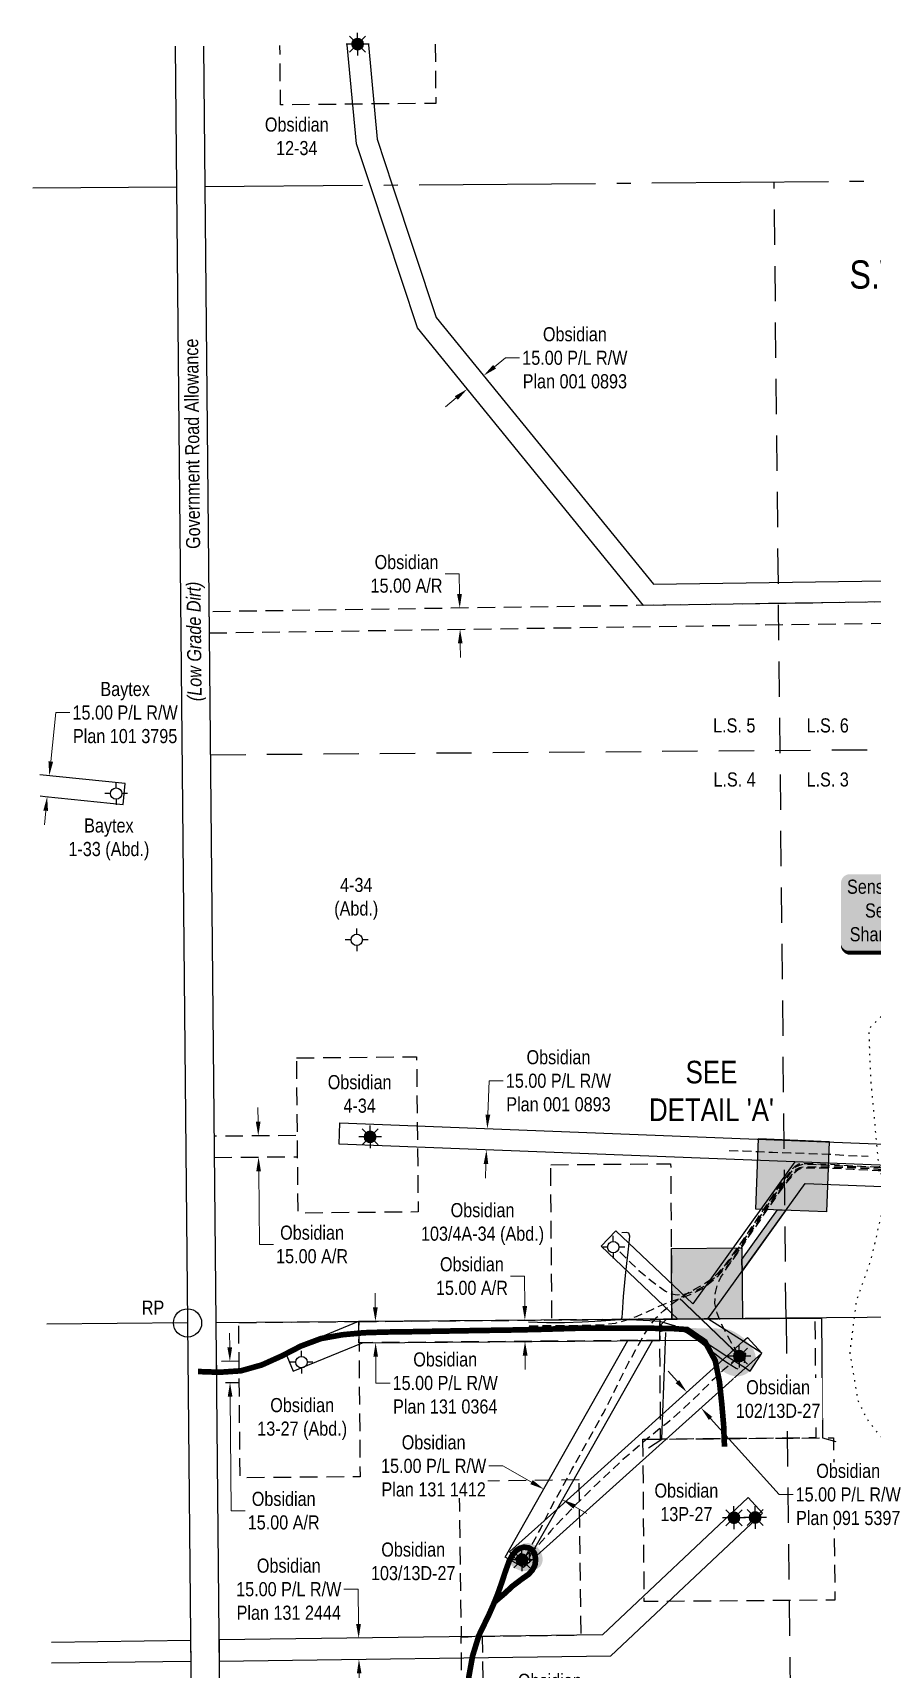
# Model space of a CAD drawing. Extents: x 563634 to 568935, y 5734155 to 5737886.
# Drawn here: x 563634 to 564229, y 5736724 to 5737883 of the extents above; entities that cross this region are included whole.
import ezdxf
from ezdxf.enums import TextEntityAlignment as Align

# ---------------------------------------------------------------- set-up
doc = ezdxf.new("R2010")
doc.units = 0
doc.header["$LTSCALE"] = 5
doc.header["$PDMODE"] = 34
doc.header["$PDSIZE"] = 0.03
for name, pattern in [('foc-ACCESSROAD', [3.75, 2.5, -1.25]), ('foc-LSD', [8, 5, -3]), ('foc-QUARTERLINE', [33, 25, -3, 2, -3]), ('foc-TOPO', [1, 0.2, -0.8]), ('UG_PIPE', [1.875, 1.25, -0.625])]:
    doc.linetypes.add(name, pattern=pattern)
doc.layers.get('Defpoints').update_dxf_attribs({"color": 9})
for name, color, linetype in [('35', 37, 'Continuous'), ('AS-CABLE', 224, 'foc-CABLE'), ('AS-FENCE', 48, 'foc-FENCE'), ('AS-PIPE-UG', 44, 'UG_PIPE'), ('AS-ROADS', 254, 'Continuous'), ('AS-WILDLIFE-BLOCK', 131, 'Continuous'), ('C-AR', 13, 'foc-ACCESSROAD'), ('C-RW', 13, 'Continuous'), ('C-SYMBOL', 7, 'Continuous'), ('C-WS', 13, 'foc-ACCESSROAD'), ('C-WS-S', 13, 'Continuous'), ('DETAIL-T', 7, 'Continuous'), ('F-RW', 190, 'Continuous'), ('F-WS-S', 190, 'Continuous'), ('L-QSEC', 8, 'foc-QUARTERLINE'), ('L-ROAD-T', 7, 'Continuous'), ('L-SEC', 7, 'Continuous'), ('L-SECTION-LSD', 7, 'foc-LSD'), ('P-TEMP-H', 41, 'Continuous'), ('P-TEMP_ACCESS ROAD', 46, 'Continuous'), ('P-TEMP_WORKSPACE', 46, 'Continuous'), ('T-LOW-AREA', 48, 'foc-TOPO')]:
    doc.layers.add(name, color=color, linetype=linetype)
for name, color, linetype, lineweight in [('AS-GENERAL', 48, 'Continuous', 18), ('C-AR-T', 13, 'Continuous', 9), ('C-RW-T', 13, 'Continuous', 9), ('C-WS-T', 13, 'Continuous', 9), ('F-WS-T', 190, 'Continuous', 9), ('T-TEXT', 48, 'Continuous', 18)]:
    doc.layers.add(name, color=color, linetype=linetype, lineweight=lineweight)
doc.styles.add('100L', font='ARIALN.TTF', dxfattribs={"height": 11})
doc.styles.add('175L', font='ARIALN.TTF', dxfattribs={"height": 20})
doc.styles.add('80', font='ARIALN.TTF', dxfattribs={"height": 10})
doc.styles.add('80CG', font='ARIALN.TTF', dxfattribs={"height": 10})
doc.styles.add('80L', font='ARIALN.TTF', dxfattribs={"height": 10})
doc.styles.add('80LS', font='ARIALNI.TTF', dxfattribs={"height": 10})
doc.styles.add('foc-LtypeFont', font='ARIALN.TTF', dxfattribs={"height": 7.35})
doc.linetypes.add('foc-CABLE', pattern='A,2,-1,["C",foc-LtypeFont,S=0.2,R=0,X=-0.625,Y=-0.75],-1.24,8', length=12.24)
doc.linetypes.add('foc-FENCE', pattern='A,10,-1,["X",foc-LtypeFont,S=0.2,R=0,X=-0.625,Y=-0.75],-1.24', length=12.24)
doc.dimstyles.new('Compass 5 000', dxfattribs={"dimscale": 5, "dimtxt": 9, "dimasz": 2, "dimexe": 0.2, "dimexo": 0.0625, "dimgap": 0.5, "dimtad": 0, "dimtih": 1, "dimtoh": 1, "dimzin": 0, "dimdsep": 46, "dimtxsty": '80CG', "dimcen": 0.1, "dimse1": 1, "dimse2": 1, "dimclrd": 256, "dimclrt": 256, "dimaunit": 1, "dimadec": 4, "dimazin": 0, "dimtfac": 0.06, "dimtofl": 0, "dimtmove": 0, "dimatfit": 1, "dimfxl": 0.2, "dimtolj": 1, "dimtzin": 0, "dimlwd": -1, "dimarcsym": 0})

# ---------------------------------------------------------------- blocks, each defined once
blk = doc.blocks.new('GABD')
for p, q in [((-0.81, 0), (-1.62, 0)), ((0, 0.81), (0, 1.62)), ((1.62, 0), (0.81, 0)), ((0, -0.81), (0, -1.62))]:
    blk.add_line(p, q)
blk.add_circle((0, 0), 0.8)
blk = doc.blocks.new('GAS')
h = blk.add_hatch(color=255)
h.dxf.hatch_style = 1
edge = h.paths.add_edge_path()
edge.add_arc((0, 0), 0.9, 0, 360)
for p, q in [((-0.81, 0), (-1.62, 0)), ((-0.57, 0.57), (-1.14, 1.14)), ((0, 0.81), (0, 1.62)), ((0.57, 0.57), (1.14, 1.14)), ((1.62, 0), (0.81, 0)), ((-0.57, -0.57), (-1.14, -1.14)), ((0, -0.81), (0, -1.62)), ((1.14, -1.14), (0.57, -0.57))]:
    blk.add_line(p, q)
blk.add_circle((0, 0), 0.8)
blk = doc.blocks.new('*D386')
at = {"layer": 'C-RW-T', "transparency": 16777216}
for p, q in [((563956.7, 5737116.6), (563957.6, 5737140.5)), ((563957.6, 5737140.5), (563967.6, 5737140.5)), ((563955.3, 5737081.6), (563955, 5737071.6))]:
    blk.add_line(p, q, dxfattribs=at)
for points in [[(563955, 5737116.6), (563958.4, 5737116.5), (563956.3, 5737106.6)], [(563953.7, 5737081.7), (563957, 5737081.5), (563955.7, 5737091.6)]]:
    blk.add_solid(points, dxfattribs=at)
at = {"layer": 'Defpoints', "color": 0, "transparency": 16777216}
for p in [(563956.3, 5737106.6), (564019, 5737104.1), (564018.4, 5737089.2)]:
    blk.add_point(p, dxfattribs=at)
at = {"layer": 'C-RW-T', "transparency": 16777216, "insert": (564006.7, 5737140.5), "char_height": 10, "attachment_point": 5, "style": '80CG'}
blk.add_mtext('\\A1;Obsidian\\P15.00 P/L R/W\\PPlan 001 0893', dxfattribs=at)
blk = doc.blocks.new('*D389')
at = {"layer": 'C-RW-T', "transparency": 16777216}
for p, q in [((563877, 5736980.2), (563876.9, 5736990.2)), ((563877.3, 5736945.1), (563877.4, 5736926.5)), ((563877.4, 5736926.5), (563887.4, 5736926.5))]:
    blk.add_line(p, q, dxfattribs=at)
for points in [[(563878.7, 5736980.2), (563875.3, 5736980.1), (563877.1, 5736970.2)], [(563878.9, 5736945.2), (563875.6, 5736945.1), (563877.2, 5736955.1)]]:
    blk.add_solid(points, dxfattribs=at)
at = {"layer": 'Defpoints', "color": 0, "transparency": 16777216}
for p in [(563939.8, 5736970.6), (563877.2, 5736955.1), (563939.9, 5736955.6)]:
    blk.add_point(p, dxfattribs=at)
at = {"layer": 'C-RW-T', "transparency": 16777216, "insert": (563926.5, 5736926.5), "char_height": 10, "attachment_point": 5, "style": '80CG'}
blk.add_mtext('\\A1;Obsidian\\P15.00 P/L R/W\\PPlan 131 0364', dxfattribs=at)
blk = doc.blocks.new('*D390')
at = {"layer": 'C-RW-T', "transparency": 16777216}
for p, q in [((563967.4, 5736867.8), (563957.4, 5736867.8)), ((563987.6, 5736856.3), (563967.4, 5736867.8)), ((564018.1, 5736839.1), (564026.8, 5736834.1))]:
    blk.add_line(p, q, dxfattribs=at)
for points in [[(563988.5, 5736857.8), (563986.8, 5736854.9), (563996.3, 5736851.4)], [(564019, 5736840.5), (564017.3, 5736837.6), (564009.4, 5736844)]]:
    blk.add_solid(points, dxfattribs=at)
at = {"layer": 'Defpoints', "color": 0, "transparency": 16777216}
for p in [(564039.7, 5736928), (564052.8, 5736920.6), (563996.3, 5736851.4)]:
    blk.add_point(p, dxfattribs=at)
at = {"layer": 'C-RW-T', "transparency": 16777216, "insert": (563918.3, 5736867.8), "char_height": 10, "attachment_point": 5, "style": '80CG', "bg_fill": 3, "box_fill_scale": 1.1, "bg_fill_color": 256, "bg_fill_true_color": 13158600, "bg_fill_transparency": 0}
blk.add_mtext('\\A1;Obsidian\\P15.00 P/L R/W\\PPlan 131 1412', dxfattribs=at)
blk = doc.blocks.new('*D391')
at = {"layer": 'C-RW-T', "transparency": 16777216}
for p, q in [((564090.9, 5736927.5), (564084.3, 5736935)), ((564114.4, 5736901.5), (564162.9, 5736847.6)), ((564162.9, 5736847.6), (564172.9, 5736847.6))]:
    blk.add_line(p, q, dxfattribs=at)
for points in [[(564092.2, 5736928.6), (564089.7, 5736926.4), (564097.6, 5736920.1)], [(564115.6, 5736902.6), (564113.2, 5736900.4), (564107.7, 5736908.9)]]:
    blk.add_solid(points, dxfattribs=at)
at = {"layer": 'Defpoints', "color": 0, "transparency": 16777216}
for p in [(564112.8, 5736933.8), (564122.9, 5736922.6), (564107.7, 5736908.9)]:
    blk.add_point(p, dxfattribs=at)
at = {"layer": 'C-RW-T', "transparency": 16777216, "insert": (564211.9, 5736847.6), "char_height": 10, "attachment_point": 5, "style": '80CG', "bg_fill": 3, "box_fill_scale": 1.1, "bg_fill_color": 256, "bg_fill_true_color": 13158600, "bg_fill_transparency": 0}
blk.add_mtext('\\A1;Obsidian\\P15.00 P/L R/W\\PPlan 091 5397', dxfattribs=at)
blk = doc.blocks.new('*D392')
at = {"layer": 'C-RW-T', "transparency": 16777216}
for p, q in [((563864.8, 5736780.5), (563854.8, 5736780.5)), ((563865.1, 5736755.9), (563864.8, 5736780.5)), ((563865.5, 5736720.9), (563865.7, 5736710.9))]:
    blk.add_line(p, q, dxfattribs=at)
for points in [[(563866.8, 5736756), (563863.4, 5736755.9), (563865.2, 5736745.9)], [(563867.2, 5736721), (563863.9, 5736720.9), (563865.4, 5736730.9)]]:
    blk.add_solid(points, dxfattribs=at)
at = {"layer": 'Defpoints', "color": 0, "transparency": 16777216}
for p in [(563820.1, 5736745.3), (563865.2, 5736745.9), (563820.3, 5736730.4)]:
    blk.add_point(p, dxfattribs=at)
at = {"layer": 'C-RW-T', "transparency": 16777216, "insert": (563815.7, 5736780.5), "char_height": 10, "attachment_point": 5, "style": '80CG'}
blk.add_mtext('\\A1;Obsidian\\P15.00 P/L R/W\\PPlan 131 2444', dxfattribs=at)
blk = doc.blocks.new('*D399')
at = {"layer": 'C-AR-T', "transparency": 16777216}
for p, q in [((563928.3, 5736706.7), (563918.3, 5736706.6)), ((563963.3, 5736707.2), (563973.3, 5736707.3))]:
    blk.add_line(p, q, dxfattribs=at)
for points in [[(563963.3, 5736708.8), (563963.3, 5736705.5), (563953.3, 5736707)], [(563928.3, 5736708.4), (563928.3, 5736705), (563938.3, 5736706.8)]]:
    blk.add_solid(points, dxfattribs=at)
at = {"layer": 'Defpoints', "color": 0, "transparency": 16777216}
for p in [(563938.2, 5736712.1), (563953.2, 5736712.3), (563953.3, 5736707)]:
    blk.add_point(p, dxfattribs=at)
at = {"layer": 'C-AR-T', "transparency": 16777216, "insert": (564000.6, 5736707.3), "char_height": 10, "attachment_point": 5, "style": '80CG'}
blk.add_mtext('\\A1;Obsidian\\P15.00 A/R', dxfattribs=at)
blk = doc.blocks.new('*D400')
at = {"layer": 'C-AR-T', "transparency": 16777216}
for p, q in [((563982.7, 5737002.2), (563972.7, 5737002.2)), ((563982.8, 5736981), (563982.7, 5737002.2)), ((563983.1, 5736946), (563983.2, 5736936))]:
    blk.add_line(p, q, dxfattribs=at)
for points in [[(563984.5, 5736981), (563981.2, 5736981), (563982.9, 5736971)], [(563984.8, 5736946), (563981.4, 5736946), (563983, 5736956)]]:
    blk.add_solid(points, dxfattribs=at)
at = {"layer": 'Defpoints', "color": 0, "transparency": 16777216}
for p in [(563949, 5736970.7), (563982.9, 5736971), (563949.1, 5736955.7)]:
    blk.add_point(p, dxfattribs=at)
at = {"layer": 'C-AR-T', "transparency": 16777216, "insert": (563945.4, 5737002.2), "char_height": 10, "attachment_point": 5, "style": '80CG'}
blk.add_mtext('\\A1;Obsidian\\P15.00 A/R', dxfattribs=at)
blk = doc.blocks.new('*D401')
at = {"layer": 'C-AR-T', "transparency": 16777216}
for p, q in [((563773.9, 5736951.9), (563773.8, 5736961.9)), ((563774.2, 5736916.9), (563774.8, 5736836.1)), ((563774.8, 5736836.1), (563784.8, 5736836.1))]:
    blk.add_line(p, q, dxfattribs=at)
for points in [[(563775.6, 5736951.9), (563772.2, 5736951.9), (563774, 5736941.9)], [(563775.8, 5736916.9), (563772.5, 5736916.9), (563774.1, 5736926.9)]]:
    blk.add_solid(points, dxfattribs=at)
at = {"layer": 'Defpoints', "color": 0, "transparency": 16777216}
for p in [(563774, 5736941.9), (563775.6, 5736941.9), (563775.8, 5736926.9)]:
    blk.add_point(p, dxfattribs=at)
at = {"layer": 'C-AR-T', "transparency": 16777216, "insert": (563812.1, 5736836.1), "char_height": 10, "attachment_point": 5, "style": '80CG'}
blk.add_mtext('\\A1;Obsidian\\P15.00 A/R', dxfattribs=at)
blk = doc.blocks.new('*D403')
at = {"layer": 'C-AR-T', "transparency": 16777216}
for p, q in [((563794, 5737111.5), (563793.9, 5737121.5)), ((563794.4, 5737076.5), (563794.9, 5737024.6)), ((563794.9, 5737024.6), (563804.9, 5737024.6))]:
    blk.add_line(p, q, dxfattribs=at)
for points in [[(563795.7, 5737111.5), (563792.4, 5737111.5), (563794.1, 5737101.5)], [(563796, 5737076.5), (563792.7, 5737076.5), (563794.3, 5737086.5)]]:
    blk.add_solid(points, dxfattribs=at)
at = {"layer": 'Defpoints', "color": 0, "transparency": 16777216}
for p in [(563789.8, 5737101.5), (563790, 5737086.5), (563794.3, 5737086.5)]:
    blk.add_point(p, dxfattribs=at)
at = {"layer": 'C-AR-T', "transparency": 16777216, "insert": (563832.2, 5737024.6), "char_height": 10, "attachment_point": 5, "style": '80CG'}
blk.add_mtext('\\A1;Obsidian\\P15.00 A/R', dxfattribs=at)
blk = doc.blocks.new('*D404')
at = {"layer": 'C-AR-T', "transparency": 16777216}
for p, q in [((563936.4, 5737499.4), (563926.4, 5737499.4)), ((563936.6, 5737485.2), (563936.4, 5737499.4)), ((563937.1, 5737450.2), (563937.3, 5737440.2))]:
    blk.add_line(p, q, dxfattribs=at)
for points in [[(563938.3, 5737485.2), (563934.9, 5737485.2), (563936.8, 5737475.2)], [(563938.8, 5737450.2), (563935.5, 5737450.2), (563937, 5737460.2)]]:
    blk.add_solid(points, dxfattribs=at)
at = {"layer": 'Defpoints', "color": 0, "transparency": 16777216}
for p in [(563920.5, 5737475), (563936.8, 5737475.2), (563920.8, 5737460)]:
    blk.add_point(p, dxfattribs=at)
at = {"layer": 'C-AR-T', "transparency": 16777216, "insert": (563899.1, 5737499.4), "char_height": 10, "attachment_point": 5, "style": '80CG'}
blk.add_mtext('\\A1;Obsidian\\P15.00 A/R', dxfattribs=at)
blk = doc.blocks.new('RP')
at = {"layer": '35', "color": 3}
blk.add_circle((0, 0), 10, dxfattribs=at)
at = {"layer": '35', "color": 3, "style": '80'}
blk.add_attdef('RP_001', (-32.4, 5.8), '', height=10, dxfattribs=at)
blk = doc.blocks.new('*D444')
at = {"layer": 'Defpoints', "color": 0, "transparency": 16777216}
for p in [(563646.1, 5737356.6), (563659.7, 5737355.2), (563658.2, 5737340.3)]:
    blk.add_point(p, dxfattribs=at)
at = {"layer": 'F-WS-T', "transparency": 16777216}
for p, q in [((563647.1, 5737366.5), (563650.7, 5737401.2)), ((563650.7, 5737401.2), (563660.7, 5737401.2)), ((563643.6, 5737331.7), (563642.6, 5737321.8))]:
    blk.add_line(p, q, dxfattribs=at)
for points in [[(563645.5, 5737366.7), (563648.8, 5737366.4), (563646.1, 5737356.6)], [(563641.9, 5737331.9), (563645.2, 5737331.6), (563644.6, 5737341.7)]]:
    blk.add_solid(points, dxfattribs=at)
at = {"layer": 'F-WS-T', "transparency": 16777216, "insert": (563699.8, 5737401.2), "char_height": 10, "attachment_point": 5, "style": '80CG'}
blk.add_mtext('\\A1;Baytex\\P15.00 P/L R/W\\PPlan 101 3795', dxfattribs=at)
blk = doc.blocks.new('*U454')
h = blk.add_hatch(color=255)
edge = h.paths.add_edge_path()
edge.add_line((-71.5, -28.5), (71.5, -28.5))
edge.add_arc((71.5, -22.5), 6, 270, 360)
edge.add_line((77.5, -22.5), (77.5, 21))
edge.add_arc((71.5, 21), 6, 0, 90)
edge.add_line((71.5, 27), (-71.5, 27))
edge.add_arc((-71.5, 21), 6, 90, 180)
edge.add_line((-77.5, 21), (-77.5, -22.5))
edge.add_arc((-71.5, -22.5), 6, 180, 270)
at = {"color": 131, "flags": 128}
blk.add_lwpolyline([(-71.5, -28.5, 3, 3, 0), (71.5, -28.5, 3, 3, 0.414214), (77.5, -22.5, 3, 3, 0), (77.5, 21, 3, 0, 0.414214), (71.5, 27, 0, 0, 0), (-71.5, 27, 0, 0, 0.414214), (-77.5, 21, 0, 0, 0), (-77.5, -22.5, 0, 3, 0.414214)], format="xyseb", close=True, dxfattribs=at)
at = {"color": 131, "style": '80'}
blk.add_attdef('ENTER_TEXT_001', (-36, -5), '', height=10, dxfattribs=at)
blk = doc.blocks.new('*D455')
at = {"layer": 'C-RW-T', "transparency": 16777216}
for p, q in [((563961.5, 5737646.1), (563969.2, 5737652.4)), ((563969.2, 5737652.4), (563979.2, 5737652.4)), ((563934.3, 5737624), (563926.6, 5737617.7))]:
    blk.add_line(p, q, dxfattribs=at)
for points in [[(563960.4, 5737647.4), (563962.5, 5737644.8), (563953.7, 5737639.8)], [(563933.3, 5737625.3), (563935.4, 5737622.7), (563942.1, 5737630.3)]]:
    blk.add_solid(points, dxfattribs=at)
at = {"layer": 'Defpoints', "color": 0, "transparency": 16777216}
for p in [(563953.7, 5737639.8), (563946.2, 5737625.3), (563957.8, 5737634.8)]:
    blk.add_point(p, dxfattribs=at)
at = {"layer": 'C-RW-T', "transparency": 16777216, "insert": (564018.3, 5737652.4), "char_height": 10, "attachment_point": 5, "style": '80CG'}
blk.add_mtext('\\A1;Obsidian\\P15.00 P/L R/W\\PPlan 001 0893', dxfattribs=at)

msp = doc.modelspace()

# ---------------------------------------------------------------- hatches: boundary and pattern name
at = {"layer": 'AS-GENERAL'}
h = msp.add_hatch(color=256, dxfattribs=at)
h.dxf.hatch_style = 1
h.paths.add_polyline_path([(564078.071, 5736967.622), (564078.262, 5736962.726), (564080.465, 5736962.819), (564080.247, 5736967.698)])
at = {"layer": 'AS-ROADS'}
h = msp.add_hatch(color=256, dxfattribs=at)
h.dxf.hatch_style = 1
h.paths.add_polyline_path([(564121.931, 5736935.622), (564125.075, 5736933.677), (564128.387, 5736932.072), (564131.632, 5736931.296), (564134.533, 5736931.233), (564136.92, 5736931.846), (564139.267, 5736932.731), (564141.866, 5736934.585), (564144.147, 5736936.588), (564145.562, 5736938.683), (564146.284, 5736941.263), (564146.533, 5736944.017), (564146.014, 5736947.148), (564144.763, 5736950.293), (564142.553, 5736953.416), (564139.989, 5736955.981), (564137.623, 5736958.47), (564134.689, 5736960.669), (564131.362, 5736962.725), (564128.156, 5736964.157), (564125.086, 5736964.813), (564121.46, 5736965.047), (564117.612, 5736965.195), (564112.637, 5736965.321), (564106.896, 5736965.312), (564102.05, 5736965.423), (564099.931, 5736965.265), (564099.946, 5736965.212), (564103.106, 5736963.27), (564106.277, 5736961.295), (564109.187, 5736958.952), (564112.015, 5736956.105), (564114.425, 5736953.458), (564116.348, 5736950.109), (564117.995, 5736946.562), (564119.314, 5736942.94), (564120.577, 5736939.18), (564121.207, 5736936.899)])
h = msp.add_hatch(color=256, dxfattribs=at)
h.dxf.hatch_style = 1
h.paths.add_polyline_path([(563972.756, 5736798.102), (563975.084, 5736795.712), (563977.465, 5736794.627), (563980.701, 5736793.33), (563982.952, 5736793.351), (563984.682, 5736793.663), (563989.513, 5736794.363), (563991.836, 5736795.15), (563993.828, 5736796.623), (563994.997, 5736798.727), (563995.605, 5736801.145), (563995.308, 5736803.921), (563994.192, 5736807.271), (563991.875, 5736810.181), (563988.867, 5736812.265), (563985.518, 5736813.235), (563982.23, 5736812.971), (563978.77, 5736811.594), (563975.783, 5736809.566), (563973.297, 5736806.539), (563971.723, 5736803.604), (563971.991, 5736800.753)])
at = {"layer": 'P-TEMP-H'}
h = msp.add_hatch(color=256, dxfattribs=at)
h.dxf.hatch_style = 1
h.paths.add_polyline_path([(564148.478, 5737099.612), (564198.416, 5737097.635), (564196.44, 5737047.697), (564146.502, 5737049.674)])
h = msp.add_hatch(color=256, dxfattribs=at)
h.dxf.hatch_style = 1
h.paths.add_polyline_path([(564136.678, 5737014.099), (564161.839, 5737049.067), (564167.826, 5737048.83), (564136.745, 5737005.636)])
h = msp.add_hatch(color=256, dxfattribs=at)
h.dxf.hatch_style = 1
h.paths.add_polyline_path([(564086.638, 5737021.794), (564136.614, 5737022.192), (564137.012, 5736972.216), (564087.036, 5736971.818)])

# ---------------------------------------------------------------- linework, layer by layer
at = {"layer": 'AS-CABLE', "flags": 128}
msp.add_lwpolyline([(563985.427, 5736969.777), (563998.187, 5736969.496), (564010.988, 5736969.46), (564023.532, 5736969.793), (564036.883, 5736970.541), (564046.958, 5736971.16), (564051.141, 5736971.522), (564051.828, 5736973.068), (564051.986, 5736976.001), (564052.794, 5736987.761), (564054.225, 5737002.714), (564055.117, 5737011.1), (564055.983, 5737019.137), (564056.66, 5737025.723), (564057.215, 5737030.4), (564056.649, 5737032.727), (564054.702, 5737033.04), (564051.586, 5737032.948)], dxfattribs=at)
at = {"layer": 'AS-FENCE', "flags": 128}
msp.add_lwpolyline([(564138.523, 5736940.779), (564139.281, 5736947.479), (564132.612, 5736948.129), (564131.877, 5736941.441)], dxfattribs=at)
at = {"layer": 'AS-PIPE-UG', "flags": 128}
for points in [[(564127.697, 5737091.187), (564137.562, 5737090.88), (564147.587, 5737090.477), (564158.325, 5737089.915), (564171.266, 5737089.551), (564184.258, 5737089.099), (564198.162, 5737088.559), (564212.118, 5737087.672), (564226.116, 5737087.071)], [(563985.963, 5736966.989), (563998.36, 5736967.229), (564011.107, 5736967.3), (564023.928, 5736967.397), (564036.98, 5736967.739), (564046.998, 5736968.9), (564055.059, 5736971.183), (564061.882, 5736973.71), (564069.405, 5736976.92), (564077.423, 5736980.701), (564085.618, 5736984.15), (564092.681, 5736986.306), (564100.574, 5736989.477), (564109.733, 5736994.131), (564120.08, 5737002.687), (564128.657, 5737012.277), (564136.24, 5737023.321), (564143.7, 5737034.34), (564151.391, 5737045.803), (564158.996, 5737056.819), (564166.76, 5737067.536), (564175.391, 5737077.926), (564177.601, 5737079.092), (564180.164, 5737079.556), (564185.589, 5737079.65), (564198.311, 5737079.585), (564215.446, 5737079.08), (564233.043, 5737077.933), (564246.809, 5737077.369), (564260.625, 5737076.785), (564275.746, 5737075.975), (564291.362, 5737075.474), (564306.897, 5737075.024), (564321.484, 5737074.184), (564336.692, 5737074.088), (564351.685, 5737073.285), (564366.869, 5737072.949), (564384.396, 5737072.344), (564399.139, 5737071.684), (564409.756, 5737071.391)], [(564050.099, 5737019.429), (564051.714, 5737017.86), (564057.979, 5737011.683), (564063.736, 5737006.254), (564072.828, 5736998.707), (564082.61, 5736991.508), (564086.733, 5736989.741), (564090.81, 5736989.022), (564094.968, 5736989.264), (564099.566, 5736990.289), (564104.185, 5736992.146), (564109.386, 5736994.784), (564119.597, 5737003.235), (564125.023, 5737009.576), (564127.871, 5737013.091), (564135.556, 5737023.884), (564142.904, 5737034.8), (564150.674, 5737046.244), (564158.316, 5737057.346), (564165.841, 5737068.094), (564173.216, 5737077.937), (564174.902, 5737079.592), (564177.295, 5737080.894), (564180.505, 5737081.48), (564185.808, 5737081.453), (564198.189, 5737080.868), (564215.553, 5737079.904), (564233.108, 5737079.047), (564246.714, 5737078.825), (564260.851, 5737077.88), (564275.876, 5737077.141), (564291.346, 5737076.624), (564306.923, 5737076.188), (564321.537, 5737075.586), (564336.843, 5737075.23), (564351.728, 5737074.715), (564366.868, 5737074.319), (564384.277, 5737073.896), (564399.032, 5737073.343), (564409.672, 5737072.843)], [(564134.278, 5736946.442), (564129.967, 5736953.773), (564126.703, 5736959.791), (564123.471, 5736965.594), (564120.66, 5736971.646), (564118.991, 5736976.081), (564117.497, 5736982.939), (564117.847, 5736990.652), (564119.559, 5736996.664), (564121.715, 5737001.409), (564126.192, 5737008.298), (564129.035, 5737012.052), (564136.715, 5737022.999), (564144.187, 5737033.991), (564151.946, 5737045.371), (564159.609, 5737056.462), (564167.164, 5737067.2), (564174.921, 5737076.292), (564176.544, 5737077.719), (564178.351, 5737078.497), (564180.232, 5737078.777), (564185.593, 5737078.984), (564198.012, 5737078.872), (564215.35, 5737078.047), (564233.076, 5737077.125), (564246.731, 5737076.492), (564260.686, 5737075.934), (564275.84, 5737075.203), (564291.517, 5737074.649), (564306.966, 5737074.214), (564321.447, 5737073.43), (564336.705, 5737073.186), (564351.547, 5737072.334), (564366.886, 5737072.119), (564384.383, 5737071.653), (564399.419, 5737070.936), (564409.853, 5737070.458)]]:
    msp.add_lwpolyline(points, dxfattribs=at)
at = {"layer": 'AS-PIPE-UG', "color": 240, "const_width": 1, "flags": 128}
msp.add_lwpolyline([(564092.681, 5736986.306), (564134.278, 5736946.442)], dxfattribs=at)
at = {"layer": 'AS-ROADS', "const_width": 3.998, "flags": 128}
for points in [[(564124.269, 5736881.509), (564123.688, 5736896.569), (564122.317, 5736912.236), (564120.717, 5736927.35), (564117.713, 5736942.358), (564110.462, 5736955.807), (564097.983, 5736964.355), (564088.915, 5736965.004), (564073.522, 5736965.279), (564024.103, 5736965.411), (564008.837, 5736964.96), (563993.723, 5736964.519), (563978.426, 5736964.148), (563962.843, 5736963.905), (563947.332, 5736963.669), (563931.569, 5736963.401), (563915.918, 5736963.117), (563900.111, 5736962.836), (563884.322, 5736962.626), (563868.852, 5736962.134), (563853.659, 5736960.714), (563838.504, 5736958.009), (563824.221, 5736952.664), (563810.858, 5736945.754), (563796.62, 5736939.345), (563781.836, 5736935.19), (563766.577, 5736934.138), (563751.367, 5736934.674)], [(563961.012, 5736771.113), (563968.669, 5736777.609), (563974.031, 5736782.633), (563980.263, 5736787.382), (563985.343, 5736790.978), (563987.882, 5736793.643), (563989.778, 5736796.899), (563990.196, 5736798.404), (563990.526, 5736801.953), (563989.718, 5736805.982), (563987.897, 5736808.512), (563985.849, 5736809.786), (563982.193, 5736810.319), (563979.12, 5736809.435), (563976.733, 5736807.843), (563974.19, 5736804.915), (563971.811, 5736800.528), (563969.108, 5736793.027), (563966.368, 5736784.783), (563963.566, 5736776.819), (563960.656, 5736769.699), (563957.202, 5736761.919)], [(563910.956, 5736659.567), (563925.635, 5736662.123), (563936.96, 5736672.689), (563940.873, 5736687.322), (563942.021, 5736702.922), (563943.164, 5736718.226), (563945.881, 5736733.311), (563950.416, 5736747.958), (563957.309, 5736762.181)]]:
    msp.add_lwpolyline(points, dxfattribs=at)
at = {"layer": 'C-AR', "flags": 128}
for points in [[(563759.391, 5737457.632), (564828.084, 5737473.119), (564827.918, 5737488.111), (563759.277, 5737472.625)], [(563762.991, 5737086.223), (563821.961, 5737086.794), (563821.816, 5737101.787), (563762.845, 5737101.215)], [(563865.295, 5736970.053), (564078.38, 5736971.749), (564078.5, 5736956.757), (563865.414, 5736955.06)], [(563780.555, 5736941.95), (563764.39, 5736941.821), (563764.535, 5736926.828), (563780.674, 5736926.957)], [(563938.824, 5736667.025), (563937.782, 5736746.874), (563952.774, 5736747.069), (563953.818, 5736667.071)]]:
    msp.add_lwpolyline(points, close=True, dxfattribs=at)
at = {"layer": 'C-RW', "flags": 128}
for points in [[(563872.075, 5737874.102), (563878.39, 5737807.125), (563889.256, 5737774.298), (563920.144, 5737680.987), (564073.915, 5737492.179), (564565.719, 5737499.306), (564827.701, 5737503.102), (564867.421, 5737503.014), (564899.302, 5737782.378), (564902.522, 5737811.407), (564910.576, 5737882.461)], [(564384.32, 5737481.683), (564066.88, 5737477.082), (563906.775, 5737673.664), (563873.506, 5737774.17), (563863.621, 5737804.035), (563857.027, 5737873.981)], [(564426.553, 5737073.268), (564174.014, 5737083.099), (563851.318, 5737095.662), (563851.902, 5737110.643), (564424.977, 5737088.334)], [(564426.553, 5737073.268), (564174.014, 5737083.099), (564101.745, 5736982.665), (564047.301, 5737034.327), (564036.955, 5737023.468), (564091.354, 5736971.853), (563864.968, 5736970.05), (563813.107, 5736948.685), (563818.897, 5736934.844), (563867.91, 5736955.069), (564108.539, 5736956.953), (564108.758, 5736956.812), (564126.015, 5736945.65), (564139.116, 5736937.176), (564142.55, 5736934.954), (564150.704, 5736947.615), (564137.578, 5736956.073), (564112.558, 5736972.022), (564181.479, 5737067.804), (564430.306, 5737058.117)], [(563647.562, 5736743.082), (563746.192, 5736744.379), (563746.337, 5736729.386), (563647.777, 5736728.087)]]:
    msp.add_lwpolyline(points, dxfattribs=at)
for points in [[(564055.854, 5736956.541), (564073.243, 5736956.677), (564005.523, 5736837.061), (563982.036, 5736795.809), (563969.021, 5736803.173)], [(564140.638, 5736958.831), (564150.704, 5736947.615), (563982.036, 5736795.809), (563972.098, 5736807.041), (564005.523, 5736837.061), (564126.015, 5736945.65), (564137.578, 5736956.073)], [(563766.301, 5736744.651), (563766.446, 5736729.658), (564043.906, 5736733.254), (564151.268, 5736834.47), (564140.99, 5736845.388), (564037.878, 5736748.172)]]:
    msp.add_lwpolyline(points, close=True, dxfattribs=at)
at = {"layer": 'C-WS', "flags": 128}
for points in [[(563919.424, 5737874.483), (563919.83, 5737832.579), (563809.885, 5737831.513), (563809.477, 5737873.598)], [(564021.3, 5736858.003), (563936.346, 5736856.907), (563937.782, 5736746.874), (564022.726, 5736747.976), (564021.299, 5736858.016)]]:
    msp.add_lwpolyline(points, dxfattribs=at)
for points in [[(563821.283, 5737156.759), (563906.24, 5737157.582), (563907.305, 5737047.638), (563822.348, 5737046.814)], [(564001.202, 5737081.088), (564086.161, 5737081.765), (564087.036, 5736971.818), (564002.078, 5736971.142)], [(563780.336, 5736969.376), (563865.295, 5736970.053), (563866.17, 5736860.107), (563781.212, 5736859.43)], [(564078.38, 5736971.749), (564188.326, 5736972.625), (564189.003, 5736887.667), (564079.057, 5736886.791)], [(564066.563, 5736886.692), (564201.497, 5736887.766), (564202.412, 5736772.822), (564067.478, 5736771.748)]]:
    msp.add_lwpolyline(points, close=True, dxfattribs=at)
at = {"layer": 'F-RW', "flags": 128}
msp.add_lwpolyline([(563639.698, 5737342.183), (563643.237, 5737341.822), (563698.308, 5737336.164), (563699.867, 5737351.101), (563639.511, 5737357.265)], dxfattribs=at)
at = {"layer": 'L-QSEC'}
for p, q in [((564527.919, 5737779.656), (563756.33, 5737773.512)), ((563736.22, 5737773.352), (563634.369, 5737772.541))]:
    msp.add_line(p, q, dxfattribs=at)
at = {"layer": 'L-SEC'}
for p, q in [((563735.254, 5737873.001), (563736.22, 5737773.352)), ((563755.364, 5737873.163), (563756.33, 5737773.512)), ((563736.22, 5737773.352), (563744.014, 5736969.087)), ((563756.33, 5737773.512), (563764.124, 5736969.282)), ((564571.571, 5736975.677), (563764.124, 5736969.247)), ((563744.014, 5736969.087), (563644.327, 5736968.293)), ((563744.014, 5736969.087), (563751.808, 5736164.822)), ((563764.124, 5736969.282), (563771.918, 5736165.017))]:
    msp.add_line(p, q, dxfattribs=at)
at = {"layer": 'L-SECTION-LSD'}
for p, q in [((564167.847, 5736972.462), (564159.456, 5737776.722)), ((563760.227, 5737371.397), (564567.079, 5737377.586))]:
    msp.add_line(p, q, dxfattribs=at)
at = {"layer": 'P-TEMP_ACCESS ROAD'}
msp.add_lwpolyline([(564136.678, 5737014.099), (564161.839, 5737049.067), (564167.826, 5737048.83), (564136.745, 5737005.636)], close=True, dxfattribs=at)
at = {"layer": 'P-TEMP_WORKSPACE', "flags": 128}
for points in [[(564148.478, 5737099.612), (564198.416, 5737097.635), (564196.44, 5737047.697), (564146.502, 5737049.674)], [(564086.638, 5737021.794), (564136.614, 5737022.192), (564137.012, 5736972.216), (564087.036, 5736971.818)]]:
    msp.add_lwpolyline(points, close=True, dxfattribs=at)

# ---------------------------------------------------------------- block references
at = {"xscale": 0.99954228, "yscale": 0.99954228, "zscale": 0.99954228}
msp.add_blockref('RP', (563744.014, 5736969.087), dxfattribs=at).add_auto_attribs({'RP_001': 'RP'})
at = {"layer": 'AS-WILDLIFE-BLOCK'}
ref = msp.add_blockref('*U454', (564284.275, 5737259.735), dxfattribs=dict(at, xscale=0.99954228, yscale=0.99954228, zscale=0.99954228))
ref.add_attrib('ENTER_TEXT_001', 'Sensitive Amphibians Range', (564211.065, 5737272.954), dxfattribs={"layer": '0', "color": 131, "height": 9.99542, "style": '80'})
ref.add_attrib('ENTER_TEXT_002', 'Sensitive Raptor Range', (564223.798, 5737256.118), dxfattribs={"layer": '0', "color": 131, "height": 9.99542, "style": '80'})
ref.add_attrib('ENTER_TEXT_003', 'Sharp Tailed Grouse Range', (564212.974, 5737239.282), dxfattribs={"layer": '0', "color": 131, "height": 9.99542, "style": '80'})
at = {"layer": 'C-WS-S', "xscale": 4.997711399999993, "yscale": 4.997711399999993, "zscale": 4.997711399999993}
for name, p in [('GAS', (563864.446, 5737874.524)), ('GAS', (563873.305, 5737100.808)), ('GABD', (564045.533, 5737022.724)), ('GABD', (563824.71, 5736941.311))]:
    msp.add_blockref(name, p, dxfattribs=at)
at = {"layer": 'F-WS-S', "xscale": 4.997711399999993, "yscale": 4.997711399999993, "zscale": 4.997711399999993}
for p in [(563693.477, 5737343.907), (563863.81, 5737240.332)]:
    msp.add_blockref('GABD', p, dxfattribs=at)

# ---------------------------------------------------------------- texts
at = {"layer": 'C-SYMBOL', "color": 3, "style": '175L'}
msp.add_text('S.W.1/4 Sec. 34-32-1-W.4M.', height=19.99085, dxfattribs=at).set_placement((564359.086, 5737695.406), align=Align.BOTTOM_CENTER)
at = {"layer": 'C-WS-T', "char_height": 9.99542, "attachment_point": 5, "style": '80CG'}
for s, insert in [('\\A1;Obsidian\\P12-34', (563821.364, 5737809.193)), ('\\A1;Obsidian\\P4-34', (563865.894, 5737131.17)), ('\\A1;Obsidian\\P103/4A-34 (Abd.)', (563952.94, 5737039.12)), ('\\A1;Obsidian\\P13-27 (Abd.)', (563825.205, 5736901.074)), ('\\A1;Obsidian\\P103/13D-27', (563903.833, 5736800.213))]:
    msp.add_mtext(s, dxfattribs=dict(at, insert=insert))
at = {"layer": 'DETAIL-T', "color": 3, "insert": (564115.054, 5737133.357), "char_height": 15.9927, "width": 87.72692, "attachment_point": 5, "style": '80CG'}
msp.add_mtext("SEE\\PDETAIL 'A'", dxfattribs=at)
at = {"layer": 'F-WS-T', "attachment_point": 5, "style": '80CG'}
for s, insert, char_height in [('\\A1;Baytex\\P1-33 (Abd.)', (563688.307, 5737311.467), 9.99542), ('\\A1;4-34\\P(Abd.)', (563863.488, 5737269.383), 9.9954)]:
    msp.add_mtext(s, dxfattribs=dict(at, insert=insert, char_height=char_height))
at = {"layer": 'L-ROAD-T', "style": '80L'}
msp.add_text('Government Road Allowance', height=9.99542, rotation=90.555227, dxfattribs=at).set_placement((563747.27, 5737591.554), align=Align.MIDDLE_CENTER)
at = {"layer": 'L-SECTION-LSD', "attachment_point": 1, "style": '100L', "bg_fill": 3, "box_fill_scale": 1.5, "bg_fill_color": 256, "bg_fill_transparency": 0}
for s, width, insert, char_height in [('\\pi1.9991;L.S. 4', 30.53989, (564114.465, 5737358.888), 9.99542), ('L.S. 3', 30.37591, (564182.394, 5737358.888), 9.9954)]:
    msp.add_mtext_dynamic_manual_height_columns(s, width=width, gutter_width=55, heights=[0], dxfattribs=dict(at, insert=insert, char_height=char_height))
at = {"layer": 'T-TEXT', "style": '80LS'}
msp.add_text('(Low Grade Dirt)', height=9.99542, rotation=90.555227, dxfattribs=at).set_placement((563748.626, 5737451.625), align=Align.MIDDLE_CENTER)

# ---------------------------------------------------------------- dimensions: what is measured, and where the dimension line sits
at = {"layer": 'C-AR-T'}
for base, p1, p2, angle, picture, middle in [((563936.755, 5737475.197), (563920.761, 5737459.97), (563920.543, 5737474.962), 90.830227, '*D404', (563899.123, 5737499.361)), ((563794.271, 5737086.526), (563789.819, 5737101.477), (563789.964, 5737086.484), 270.555227, '*D403', (563832.153, 5737024.57)), ((563982.908, 5736970.989), (563949.146, 5736955.727), (563949.026, 5736970.719), 90.456222, '*D400', (563945.378, 5737002.195)), ((563773.98, 5736941.897), (563775.761, 5736926.918), (563775.642, 5736941.911), 90.456222, '*D401', (563812.104, 5736836.117))]:
    dim = msp.add_linear_dim(base=base, p1=p1, p2=p2, angle=angle, text='Obsidian\\P15.00 A/R', dimstyle='Compass 5 000', dxfattribs=at)
    dim.commit()
    dim.dimension.update_dxf_attribs({"geometry": picture, "text_midpoint": middle, "dimtype": 161})
dim = msp.add_aligned_dim(p1=(563938.236, 5736712.058), p2=(563953.228, 5736712.254), distance=-5.224, text='Obsidian\\P15.00 A/R', dimstyle='Compass 5 000', dxfattribs=at)
dim.commit()
dim.dimension.update_dxf_attribs({"geometry": '*D399', "text_midpoint": (564000.576, 5736707.291)})
at = {"layer": 'C-RW-T'}
dim = msp.add_aligned_dim(p1=(563946.155, 5737625.312), p2=(563957.778, 5737634.778), distance=6.42, text='Obsidian\\P15.00 P/L R/W\\PPlan 001 0893', dimstyle='Compass 5 000', dxfattribs=at)
dim.commit()
dim.dimension.update_dxf_attribs({"geometry": '*D455', "text_midpoint": (564018.318, 5737652.386)})
for base, p1, p2, angle, text, picture, middle in [((563956.317, 5737106.578), (564018.403, 5737089.157), (564018.986, 5737104.139), 87.77062, 'Obsidian\\P15.00 P/L R/W\\PPlan 001 0893', '*D386', (564006.722, 5737140.461)), ((563877.204, 5736955.141), (563939.829, 5736970.646), (563939.947, 5736955.633), 270.44878, 'Obsidian\\P15.00 P/L R/W\\PPlan 131 0364', '*D389', (563926.514, 5736926.509)), ((563865.221, 5736745.931), (563820.307, 5736730.352), (563820.112, 5736745.345), 90.743671, 'Obsidian\\P15.00 P/L R/W\\PPlan 131 2444', '*D392', (563815.686, 5736780.494))]:
    dim = msp.add_linear_dim(base=base, p1=p1, p2=p2, angle=angle, text=text, dimstyle='Compass 5 000', dxfattribs=at)
    dim.commit()
    dim.dimension.update_dxf_attribs({"geometry": picture, "text_midpoint": middle, "dimtype": 161})
at = {"layer": 'F-WS-T'}
dim = msp.add_linear_dim(base=(563646.123, 5737356.59), p1=(563658.226, 5737340.282), p2=(563659.749, 5737355.198), angle=84.168654, text='Baytex\\P15.00 P/L R/W\\PPlan 101 3795', dimstyle='Compass 5 000', dxfattribs=at)
dim.commit()
dim.dimension.update_dxf_attribs({"geometry": '*D444', "text_midpoint": (563699.766, 5737401.212), "dimtype": 161})

# ---------------------------------------------------------------- next in the draw order: texts
at = {"layer": 'L-SECTION-LSD', "attachment_point": 1, "style": '100L', "bg_fill": 3, "box_fill_scale": 1.5, "bg_fill_color": 256, "bg_fill_transparency": 0}
for s, width, insert, char_height in [('\\pi1.7717;L.S. 5', 30.40114, (564114.465, 5737397.155), 9.99542), ('L.S. 6', 30.48313, (564182.394, 5737397.155), 9.9954)]:
    msp.add_mtext_dynamic_manual_height_columns(s, width=width, gutter_width=55, heights=[0], dxfattribs=dict(at, insert=insert, char_height=char_height))

# ---------------------------------------------------------------- next in the draw order: dimensions: what is measured, and where the dimension line sits
at = {"layer": 'C-RW-T'}
for base, p1, p2, angle, text, picture, middle in [((564107.701, 5736908.911), (564112.85, 5736933.785), (564122.914, 5736922.603), 311.988113, 'Obsidian\\P15.00 P/L R/W\\PPlan 091 5397', '*D391', (564211.946, 5736847.626)), ((563996.331, 5736851.409), (564052.805, 5736920.577), (564039.695, 5736928), 150.482554, 'Obsidian\\P15.00 P/L R/W\\PPlan 131 1412', '*D390', (563918.329, 5736867.781))]:
    dim = msp.add_linear_dim(base=base, p1=p1, p2=p2, angle=angle, text=text, dimstyle='Compass 5 000', override={"dimtfill": 1}, dxfattribs=at)
    dim.commit()
    dim.dimension.update_dxf_attribs({"geometry": picture, "text_midpoint": middle, "dimtype": 161})

# ---------------------------------------------------------------- next in the draw order: linework, layer by layer
at = {"layer": 'AS-CABLE', "flags": 128}
msp.add_lwpolyline([(564134.015, 5736936.331), (564132.562, 5736936.932), (564126.453, 5736940.661), (564122.02, 5736943.702), (564117.516, 5736947.094), (564107.501, 5736954.899), (564098.64, 5736961.35), (564088.832, 5736967.026), (564078.558, 5736970.065), (564071.327, 5736970.648), (564062.046, 5736971.037), (564054.041, 5736971.194), (564051.536, 5736971.698)], dxfattribs=at)
at = {"layer": 'AS-FENCE', "flags": 128}
for points in [[(564079.284, 5736967.699), (564083.146, 5736971.656), (564192.873, 5736972.482), (564193.673, 5736887.625), (564203.081, 5736885.181)], [(564070.418, 5736880.599), (564079.953, 5736886.876), (564082.803, 5736962.304)], [(563979.481, 5736806.018), (563979.811, 5736799.335), (563986.504, 5736799.715), (563986.207, 5736806.402)]]:
    msp.add_lwpolyline(points, dxfattribs=at)
at = {"layer": 'AS-PIPE-UG', "flags": 128}
for points in [[(563983.658, 5736804.19), (563987.926, 5736812), (563993.916, 5736823.081), (564004.358, 5736843.641), (564016.267, 5736865.211), (564026.536, 5736883.833), (564038.352, 5736904.953), (564048.662, 5736925.428), (564056.564, 5736941.232), (564066.806, 5736959.718), (564072.339, 5736968.323), (564076.349, 5736973.051), (564081.366, 5736977.976), (564086.687, 5736982.372), (564092.427, 5736986.61), (564099.275, 5736990.778), (564103.559, 5736993.112), (564108.619, 5736996.048), (564115.1, 5737000.294), (564119.138, 5737003.803), (564124.708, 5737009.919), (564127.409, 5737013.412), (564135.074, 5737024.316), (564142.538, 5737035.153), (564150.252, 5737046.692), (564157.792, 5737057.821), (564165.05, 5737068.649), (564172.713, 5737078.352), (564174.331, 5737080.033), (564176.961, 5737081.743), (564180.553, 5737081.968), (564185.983, 5737081.896), (564198.128, 5737081.487), (564215.627, 5737080.355), (564233.17, 5737079.538), (564246.701, 5737079.195), (564260.898, 5737078.191), (564275.902, 5737077.453), (564291.426, 5737076.897), (564306.951, 5737076.481), (564321.547, 5737075.855), (564336.891, 5737075.477), (564351.806, 5737074.96), (564366.865, 5737074.635), (564384.324, 5737074.151), (564399.08, 5737073.527), (564409.553, 5737073.203)], [(564134.085, 5736944.548), (564132.805, 5736943.688), (564128.515, 5736939.892), (564123.062, 5736935.346), (564117.109, 5736929.799), (564108.66, 5736921.282), (564100.316, 5736913.089), (564083.885, 5736898.257), (564080.03, 5736895.402), (564069.869, 5736887.164), (564052.384, 5736872.402), (564034.478, 5736855.645), (564016.407, 5736837.841), (564001.318, 5736821.829), (563991.541, 5736810.801), (563984.934, 5736803.469)]]:
    msp.add_lwpolyline(points, dxfattribs=at)
at = {"layer": 'L-SECTION-LSD'}
msp.add_line((564167.847, 5736972.462), (564176.824, 5736168.206), dxfattribs=at)
at = {"layer": 'T-LOW-AREA', "flags": 128}
msp.add_lwpolyline([(564333.166, 5736769.707), (564300.908, 5736771.662), (564299.364, 5736790.121), (564283.861, 5736835.368), (564255.52, 5736868.511), (564234.418, 5736889.123), (564225.523, 5736900.617), (564218.91, 5736914.096), (564213.21, 5736948.065), (564216.293, 5736972.59), (564217.817, 5736984.71), (564228.379, 5737014.75), (564236.222, 5737048.774), (564236.594, 5737069.162), (564233.124, 5737085.385), (564228.106, 5737139.92), (564226.535, 5737177.51), (564236.797, 5737187.46), (564255.038, 5737185.701), (564266.95, 5737176.591), (564285.027, 5737153.113), (564314.854, 5737121.258), (564321.591, 5737108.076), (564330.588, 5737095.861), (564350.279, 5737074.325), (564385.87, 5737026.36), (564400.766, 5737001.046), (564405.224, 5736985.58), (564401.889, 5736973.958), (564400.771, 5736970.057), (564383.816, 5736946.324), (564378.101, 5736930.836), (564370.973, 5736896.37), (564370.476, 5736875.922), (564366.527, 5736796.963), (564362.223, 5736780.408), (564350.331, 5736772.248), (564333.166, 5736769.707)], close=True, dxfattribs=at)

# ---------------------------------------------------------------- next in the draw order: block references
at = {"layer": 'C-WS-S', "xscale": 4.997711399999993, "yscale": 4.997711399999993, "zscale": 4.997711399999993}
for p in [(564134.789, 5736945.588), (564131.007, 5736831.134), (564145.97, 5736831.324), (563980.832, 5736801.426)]:
    msp.add_blockref('GAS', p, dxfattribs=at)

# ---------------------------------------------------------------- next in the draw order: texts
at = {"layer": 'C-WS-T', "insert": (564097.291, 5736841.992), "char_height": 9.99542, "attachment_point": 5, "style": '80CG'}
msp.add_mtext('\\A1;Obsidian\\P13P-27', dxfattribs=at)

# ---------------------------------------------------------------- next in the draw order: texts
at = {"layer": 'C-WS-T', "insert": (564162.244, 5736915.14), "char_height": 9.99542, "attachment_point": 5, "style": '80CG', "bg_fill": 3, "box_fill_scale": 1.15, "bg_fill_color": 256, "bg_fill_true_color": 256, "bg_fill_transparency": 0}
msp.add_mtext('\\A1;Obsidian\\P102/13D-27', dxfattribs=at)

doc.saveas('drawing.dxf')
